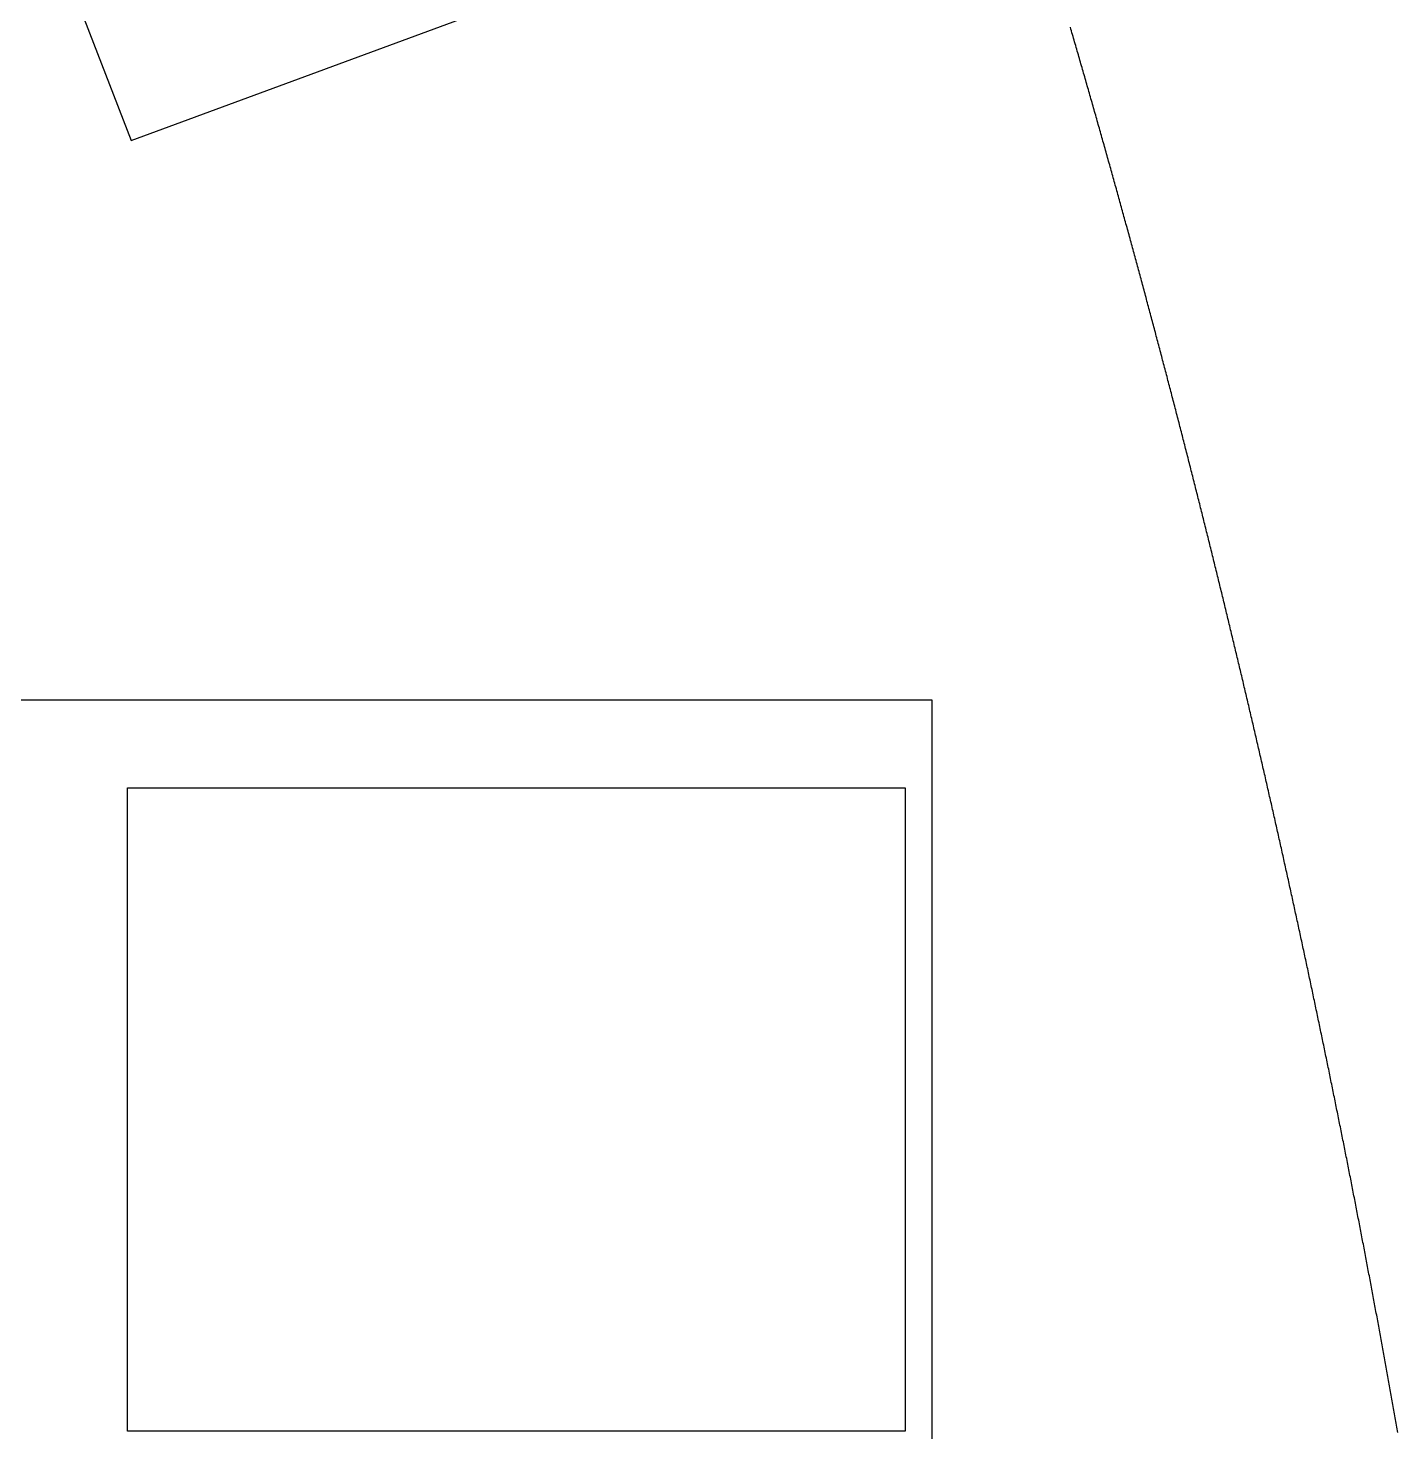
# Model space of a CAD drawing. Extents: x 6805096 to 46905100, y -25788412 to -58651.
# Drawn here: x 43974167 to 46016953, y -9326970 to -7233375 of the extents above; entities that cross this region are included whole.
import ezdxf

# ---------------------------------------------------------------- set-up
doc = ezdxf.new("R2010")
doc.units = 0

msp = doc.modelspace()

# ---------------------------------------------------------------- linework, layer by layer
at = {"layer": 'Layer 1'}
for p, q in [((43174100, -4943020), (44128100, -7401170)), ((44128100, -7401170), (45510900, -6890350)), ((45529254.949513, -7234826.39054), (45528457.858535, -7232090.877288)), ((45530051.634519, -7237561.983253), (45529254.949513, -7234826.39054)), ((45530847.913557, -7240297.655383), (45530051.634519, -7237561.983253)), ((45531643.78663, -7243033.406886), (45530847.913557, -7240297.655383)), ((45532439.253743, -7245769.237718), (45531643.78663, -7243033.406886)), ((45533234.314899, -7248505.147835), (45532439.253743, -7245769.237718)), ((45534028.970102, -7251241.137193), (45533234.314899, -7248505.147835)), ((45534823.219356, -7253977.205749), (45534028.970102, -7251241.137193)), ((45535617.062666, -7256713.353457), (45534823.219356, -7253977.205749)), ((45536410.500034, -7259449.580275), (45535617.062666, -7256713.353457)), ((45537203.531466, -7262185.886158), (45536410.500034, -7259449.580275)), ((45537996.156964, -7264922.271062), (45537203.531466, -7262185.886158)), ((45538788.376534, -7267658.734944), (45537996.156964, -7264922.271062)), ((45539580.190178, -7270395.277758), (45538788.376534, -7267658.734944)), ((45540371.597901, -7273131.899462), (45539580.190178, -7270395.277758)), ((45541162.599706, -7275868.600011), (45540371.597901, -7273131.899462)), ((45541953.195598, -7278605.379361), (45541162.599706, -7275868.600011)), ((45542743.385581, -7281342.237469), (45541953.195598, -7278605.379361)), ((45543533.169658, -7284079.17429), (45542743.385581, -7281342.237469)), ((45544322.547834, -7286816.189781), (45543533.169658, -7284079.17429)), ((45545111.520111, -7289553.283896), (45544322.547834, -7286816.189781)), ((45545900.086495, -7292290.456593), (45545111.520111, -7289553.283896)), ((45546688.24699, -7295027.707828), (45545900.086495, -7292290.456593)), ((45547476.001598, -7297765.037556), (45546688.24699, -7295027.707828)), ((45548263.350324, -7300502.445733), (45547476.001598, -7297765.037556)), ((45549050.293173, -7303239.932316), (45548263.350324, -7300502.445733)), ((45549836.830147, -7305977.49726), (45549050.293173, -7303239.932316)), ((45550622.961251, -7308715.140522), (45549836.830147, -7305977.49726)), ((45551408.686489, -7311452.862057), (45550622.961251, -7308715.140522)), ((45552194.005865, -7314190.661822), (45551408.686489, -7311452.862057)), ((45552978.919382, -7316928.539772), (45552194.005865, -7314190.661822)), ((45553763.427045, -7319666.495864), (45552978.919382, -7316928.539772)), ((45554547.528857, -7322404.530054), (45553763.427045, -7319666.495864)), ((45555331.224823, -7325142.642297), (45554547.528857, -7322404.530054)), ((45556114.514946, -7327880.832549), (45555331.224823, -7325142.642297)), ((45556897.39923, -7330619.100768), (45556114.514946, -7327880.832549)), ((45557679.87768, -7333357.446907), (45556897.39923, -7330619.100768)), ((45558461.950299, -7336095.870925), (45557679.87768, -7333357.446907)), ((45559243.617091, -7338834.372776), (45558461.950299, -7336095.870925)), ((45560024.87806, -7341572.952417), (45559243.617091, -7338834.372776)), ((45560805.733209, -7344311.609804), (45560024.87806, -7341572.952417)), ((45561586.182544, -7347050.344892), (45560805.733209, -7344311.609804)), ((45562366.226068, -7349789.157639), (45561586.182544, -7347050.344892)), ((45563145.863784, -7352528.047999), (45562366.226068, -7349789.157639)), ((45563925.095697, -7355267.015928), (45563145.863784, -7352528.047999)), ((45564703.921811, -7358006.061384), (45563925.095697, -7355267.015928)), ((45565482.342129, -7360745.184321), (45564703.921811, -7358006.061384)), ((45566260.356656, -7363484.384697), (45565482.342129, -7360745.184321)), ((45567037.965395, -7366223.662466), (45566260.356656, -7363484.384697)), ((45567815.16835, -7368963.017585), (45567037.965395, -7366223.662466)), ((45568591.965526, -7371702.45001), (45567815.16835, -7368963.017585)), ((45569368.356926, -7374441.959696), (45568591.965526, -7371702.45001)), ((45570144.342554, -7377181.546601), (45569368.356926, -7374441.959696)), ((45570919.922414, -7379921.21068), (45570144.342554, -7377181.546601)), ((45571695.09651, -7382660.951888), (45570919.922414, -7379921.21068)), ((45572469.864846, -7385400.770183), (45571695.09651, -7382660.951888)), ((45573244.227426, -7388140.66552), (45572469.864846, -7385400.770183)), ((45574018.184254, -7390880.637854), (45573244.227426, -7388140.66552)), ((45574791.735333, -7393620.687143), (45574018.184254, -7390880.637854)), ((45575564.880669, -7396360.813342), (45574791.735333, -7393620.687143)), ((45576337.620263, -7399101.016407), (45575564.880669, -7396360.813342)), ((45577109.954122, -7401841.296294), (45576337.620263, -7399101.016407)), ((45577881.882247, -7404581.652959), (45577109.954122, -7401841.296294)), ((45578653.404645, -7407322.086358), (45577881.882247, -7404581.652959)), ((45579424.521317, -7410062.596447), (45578653.404645, -7407322.086358)), ((45580195.232269, -7412803.183183), (45579424.521317, -7410062.596447)), ((45580965.537504, -7415543.846521), (45580195.232269, -7412803.183183)), ((45581735.437026, -7418284.586417), (45580965.537504, -7415543.846521)), ((45582504.930839, -7421025.402827), (45581735.437026, -7418284.586417)), ((45583274.018947, -7423766.295707), (45582504.930839, -7421025.402827)), ((45584042.701354, -7426507.265014), (45583274.018947, -7423766.295707)), ((45584810.978064, -7429248.310703), (45584042.701354, -7426507.265014)), ((45585578.84908, -7431989.43273), (45584810.978064, -7429248.310703)), ((45586346.314407, -7434730.631051), (45585578.84908, -7431989.43273)), ((45587113.374049, -7437471.905623), (45586346.314407, -7434730.631051)), ((45587880.02801, -7440213.256402), (45587113.374049, -7437471.905623)), ((45588646.276293, -7442954.683342), (45587880.02801, -7440213.256402)), ((45589412.118902, -7445696.186401), (45588646.276293, -7442954.683342)), ((45590177.555842, -7448437.765534), (45589412.118902, -7445696.186401)), ((45590942.587116, -7451179.420698), (45590177.555842, -7448437.765534)), ((45591707.212729, -7453921.151849), (45590942.587116, -7451179.420698)), ((45592471.432683, -7456662.958941), (45591707.212729, -7453921.151849)), ((45593235.246984, -7459404.841932), (45592471.432683, -7456662.958941)), ((45593998.655635, -7462146.800778), (45593235.246984, -7459404.841932)), ((45594761.65864, -7464888.835434), (45593998.655635, -7462146.800778)), ((45595524.256002, -7467630.945857), (45594761.65864, -7464888.835434)), ((45596286.447726, -7470373.132002), (45595524.256002, -7467630.945857)), ((45597048.233817, -7473115.393826), (45596286.447726, -7470373.132002)), ((45597809.614276, -7475857.731284), (45597048.233817, -7473115.393826)), ((45598570.58911, -7478600.144333), (45597809.614276, -7475857.731284)), ((45599331.158321, -7481342.632929), (45598570.58911, -7478600.144333)), ((45600091.321914, -7484085.197027), (45599331.158321, -7481342.632929)), ((45600851.079891, -7486827.836584), (45600091.321914, -7484085.197027)), ((45601610.432259, -7489570.551556), (45600851.079891, -7486827.836584)), ((45602369.379019, -7492313.341898), (45601610.432259, -7489570.551556)), ((45603127.920177, -7495056.207567), (45602369.379019, -7492313.341898)), ((45603886.055736, -7497799.148519), (45603127.920177, -7495056.207567)), ((45604643.7857, -7500542.164709), (45603886.055736, -7497799.148519)), ((45605401.110073, -7503285.256094), (45604643.7857, -7500542.164709)), ((45606158.028859, -7506028.42263), (45605401.110073, -7503285.256094)), ((45606914.542062, -7508771.664273), (45606158.028859, -7506028.42263)), ((45607670.649686, -7511514.980979), (45606914.542062, -7508771.664273)), ((45608426.351734, -7514258.372703), (45607670.649686, -7511514.980979)), ((45609181.648211, -7517001.839402), (45608426.351734, -7514258.372703)), ((45609936.539121, -7519745.381032), (45609181.648211, -7517001.839402)), ((45610691.024467, -7522488.997549), (45609936.539121, -7519745.381032)), ((45611445.104254, -7525232.688909), (45610691.024467, -7522488.997549)), ((45612198.778485, -7527976.455068), (45611445.104254, -7525232.688909)), ((45612952.047164, -7530720.295982), (45612198.778485, -7527976.455068)), ((45613704.910296, -7533464.211607), (45612952.047164, -7530720.295982)), ((45614457.367884, -7536208.201899), (45613704.910296, -7533464.211607)), ((45615209.419932, -7538952.266813), (45614457.367884, -7536208.201899)), ((45615961.066444, -7541696.406307), (45615209.419932, -7538952.266813)), ((45616712.307424, -7544440.620336), (45615961.066444, -7541696.406307)), ((45617463.142876, -7547184.908856), (45616712.307424, -7544440.620336)), ((45618213.572804, -7549929.271823), (45617463.142876, -7547184.908856)), ((45618963.597211, -7552673.709193), (45618213.572804, -7549929.271823)), ((45619713.216103, -7555418.220922), (45618963.597211, -7552673.709193)), ((45620462.429482, -7558162.806966), (45619713.216103, -7555418.220922)), ((45621211.237352, -7560907.467281), (45620462.429482, -7558162.806966)), ((45621959.639718, -7563652.201824), (45621211.237352, -7560907.467281)), ((45622707.636584, -7566397.01055), (45621959.639718, -7563652.201824)), ((45623455.227953, -7569141.893415), (45622707.636584, -7566397.01055)), ((45624202.413829, -7571886.850375), (45623455.227953, -7569141.893415)), ((45624949.194217, -7574631.881386), (45624202.413829, -7571886.850375)), ((45625695.569119, -7577376.986405), (45624949.194217, -7574631.881386)), ((45626441.538541, -7580122.165386), (45625695.569119, -7577376.986405)), ((45627187.102486, -7582867.418288), (45626441.538541, -7580122.165386)), ((45627932.260958, -7585612.745064), (45627187.102486, -7582867.418288)), ((45628677.01396, -7588358.145672), (45627932.260958, -7585612.745064)), ((45629421.361498, -7591103.620067), (45628677.01396, -7588358.145672)), ((45630165.303574, -7593849.168205), (45629421.361498, -7591103.620067)), ((45630908.840193, -7596594.790043), (45630165.303574, -7593849.168205)), ((45631651.971359, -7599340.485536), (45630908.840193, -7596594.790043)), ((45632394.697075, -7602086.254641), (45631651.971359, -7599340.485536)), ((45633137.017346, -7604832.097313), (45632394.697075, -7602086.254641)), ((45633878.932175, -7607578.013509), (45633137.017346, -7604832.097313)), ((45634620.441566, -7610324.003183), (45633878.932175, -7607578.013509)), ((45635361.545524, -7613070.066294), (45634620.441566, -7610324.003183)), ((45636102.244052, -7615816.202796), (45635361.545524, -7613070.066294)), ((45636842.537154, -7618562.412645), (45636102.244052, -7615816.202796)), ((45637582.424834, -7621308.695798), (45636842.537154, -7618562.412645)), ((45638321.907096, -7624055.052211), (45637582.424834, -7621308.695798)), ((45639060.983945, -7626801.481839), (45638321.907096, -7624055.052211)), ((45639799.655383, -7629547.984639), (45639060.983945, -7626801.481839)), ((45640537.921415, -7632294.560566), (45639799.655383, -7629547.984639)), ((45641275.782044, -7635041.209577), (45640537.921415, -7632294.560566)), ((45642013.237276, -7637787.931628), (45641275.782044, -7635041.209577)), ((45642750.287113, -7640534.726674), (45642013.237276, -7637787.931628)), ((45643486.931559, -7643281.594672), (45642750.287113, -7640534.726674)), ((45644223.170619, -7646028.535577), (45643486.931559, -7643281.594672)), ((45644959.004296, -7648775.549347), (45644223.170619, -7646028.535577)), ((45645694.432595, -7651522.635936), (45644959.004296, -7648775.549347)), ((45646429.455519, -7654269.795301), (45645694.432595, -7651522.635936)), ((45647164.073072, -7657017.027397), (45646429.455519, -7654269.795301)), ((45647898.285259, -7659764.332182), (45647164.073072, -7657017.027397)), ((45648632.092082, -7662511.70961), (45647898.285259, -7659764.332182)), ((45649365.493546, -7665259.159638), (45648632.092082, -7662511.70961)), ((45650098.489656, -7668006.682222), (45649365.493546, -7665259.159638)), ((45650831.080414, -7670754.277317), (45650098.489656, -7668006.682222)), ((45651563.265825, -7673501.944881), (45650831.080414, -7670754.277317)), ((45652295.045892, -7676249.684868), (45651563.265825, -7673501.944881)), ((45653026.420621, -7678997.497236), (45652295.045892, -7676249.684868)), ((45653757.390014, -7681745.381939), (45653026.420621, -7678997.497236)), ((45654487.954075, -7684493.338934), (45653757.390014, -7681745.381939)), ((45655218.112809, -7687241.368178), (45654487.954075, -7684493.338934)), ((45655947.86622, -7689989.469625), (45655218.112809, -7687241.368178)), ((45656677.21431, -7692737.643232), (45655947.86622, -7689989.469625)), ((45657406.157085, -7695485.888955), (45656677.21431, -7692737.643232)), ((45658134.694548, -7698234.206751), (45657406.157085, -7695485.888955)), ((45658862.826703, -7700982.596574), (45658134.694548, -7698234.206751)), ((45659590.553555, -7703731.058382), (45658862.826703, -7700982.596574)), ((45660317.875106, -7706479.592129), (45659590.553555, -7703731.058382)), ((45661044.791361, -7709228.197773), (45660317.875106, -7706479.592129)), ((45661771.302324, -7711976.875268), (45661044.791361, -7709228.197773)), ((45662497.407999, -7714725.624572), (45661771.302324, -7711976.875268)), ((45663223.108389, -7717474.44564), (45662497.407999, -7714725.624572)), ((45663948.403499, -7720223.338429), (45663223.108389, -7717474.44564)), ((45664673.293333, -7722972.302893), (45663948.403499, -7720223.338429)), ((45665397.777894, -7725721.33899), (45664673.293333, -7722972.302893)), ((45666121.857187, -7728470.446675), (45665397.777894, -7725721.33899)), ((45666845.531215, -7731219.625904), (45666121.857187, -7728470.446675)), ((45667568.799982, -7733968.876633), (45666845.531215, -7731219.625904)), ((45668291.663492, -7736718.198819), (45667568.799982, -7733968.876633)), ((45669014.12175, -7739467.592417), (45668291.663492, -7736718.198819)), ((45669736.174759, -7742217.057383), (45669014.12175, -7739467.592417)), ((45670457.822522, -7744966.593674), (45669736.174759, -7742217.057383)), ((45671179.065045, -7747716.201245), (45670457.822522, -7744966.593674)), ((45671899.902331, -7750465.880053), (45671179.065045, -7747716.201245)), ((45672620.334383, -7753215.630053), (45671899.902331, -7750465.880053)), ((45673340.361207, -7755965.451201), (45672620.334383, -7753215.630053)), ((45674059.982804, -7758715.343453), (45673340.361207, -7755965.451201)), ((45674779.199181, -7761465.306767), (45674059.982804, -7758715.343453)), ((45675498.01034, -7764215.341096), (45674779.199181, -7761465.306767)), ((45676216.416286, -7766965.446398), (45675498.01034, -7764215.341096)), ((45676934.417021, -7769715.622629), (45676216.416286, -7766965.446398)), ((45677652.012552, -7772465.869744), (45676934.417021, -7769715.622629)), ((45678369.20288, -7775216.1877), (45677652.012552, -7772465.869744)), ((45679085.988011, -7777966.576452), (45678369.20288, -7775216.1877)), ((45679802.367948, -7780717.035957), (45679085.988011, -7777966.576452)), ((45680518.342695, -7783467.56617), (45679802.367948, -7780717.035957)), ((45681233.912256, -7786218.167048), (45680518.342695, -7783467.56617)), ((45681949.076635, -7788968.838547), (45681233.912256, -7786218.167048)), ((45682663.835836, -7791719.580622), (45681949.076635, -7788968.838547)), ((45683378.189863, -7794470.39323), (45682663.835836, -7791719.580622)), ((45684092.138719, -7797221.276327), (45683378.189863, -7794470.39323)), ((45684805.682409, -7799972.229868), (45684092.138719, -7797221.276327)), ((45685518.820937, -7802723.25381), (45684805.682409, -7799972.229868)), ((45686231.554306, -7805474.348109), (45685518.820937, -7802723.25381)), ((45686943.88252, -7808225.512721), (45686231.554306, -7805474.348109)), ((45687655.805585, -7810976.747601), (45686943.88252, -7808225.512721)), ((45688367.323502, -7813728.052706), (45687655.805585, -7810976.747601)), ((45689078.436276, -7816479.427992), (45688367.323502, -7813728.052706)), ((45689789.143912, -7819230.873415), (45689078.436276, -7816479.427992)), ((45690499.446413, -7821982.388931), (45689789.143912, -7819230.873415)), ((45691209.343783, -7824733.974495), (45690499.446413, -7821982.388931)), ((45691918.836026, -7827485.630065), (45691209.343783, -7824733.974495)), ((45692627.923146, -7830237.355595), (45691918.836026, -7827485.630065)), ((45693336.605147, -7832989.151042), (45692627.923146, -7830237.355595)), ((45694044.882032, -7835741.016363), (45693336.605147, -7832989.151042)), ((45694752.753807, -7838492.951512), (45694044.882032, -7835741.016363)), ((45695460.220473, -7841244.956446), (45694752.753807, -7838492.951512)), ((45696167.282037, -7843997.031121), (45695460.220473, -7841244.956446)), ((45696873.938501, -7846749.175493), (45696167.282037, -7843997.031121)), ((45697580.189869, -7849501.389518), (45696873.938501, -7846749.175493)), ((45698286.036146, -7852253.673152), (45697580.189869, -7849501.389518)), ((45698991.477335, -7855006.026352), (45698286.036146, -7852253.673152)), ((45699696.51344, -7857758.449072), (45698991.477335, -7855006.026352)), ((45700401.144466, -7860510.941269), (45699696.51344, -7857758.449072)), ((45701105.370416, -7863263.5029), (45700401.144466, -7860510.941269)), ((45701809.191293, -7866016.13392), (45701105.370416, -7863263.5029)), ((45702512.607103, -7868768.834284), (45701809.191293, -7866016.13392)), ((45703215.617848, -7871521.60395), (45702512.607103, -7868768.834284)), ((45703918.223534, -7874274.442874), (45703215.617848, -7871521.60395)), ((45704620.424163, -7877027.35101), (45703918.223534, -7874274.442874)), ((45705322.21974, -7879780.328316), (45704620.424163, -7877027.35101)), ((45706023.610268, -7882533.374746), (45705322.21974, -7879780.328316)), ((45706724.595752, -7885286.490259), (45706023.610268, -7882533.374746)), ((45707425.176195, -7888039.674808), (45706724.595752, -7885286.490259)), ((45708125.351602, -7890792.928351), (45707425.176195, -7888039.674808)), ((45708825.121977, -7893546.250843), (45708125.351602, -7890792.928351)), ((45709524.487322, -7896299.64224), (45708825.121977, -7893546.250843)), ((45710223.447643, -7899053.102499), (45709524.487322, -7896299.64224)), ((45710922.002943, -7901806.631575), (45710223.447643, -7899053.102499)), ((45711620.153226, -7904560.229424), (45710922.002943, -7901806.631575)), ((45712317.898496, -7907313.896003), (45711620.153226, -7904560.229424)), ((45713015.238757, -7910067.631267), (45712317.898496, -7907313.896003)), ((45713712.174012, -7912821.435173), (45713015.238757, -7910067.631267)), ((45714408.704267, -7915575.307676), (45713712.174012, -7912821.435173)), ((45715104.829524, -7918329.248733), (45714408.704267, -7915575.307676)), ((45715800.549788, -7921083.258299), (45715104.829524, -7918329.248733)), ((45716495.865063, -7923837.336331), (45715800.549788, -7921083.258299)), ((45717190.775352, -7926591.482784), (45716495.865063, -7923837.336331)), ((45717885.28066, -7929345.697615), (45717190.775352, -7926591.482784)), ((45718579.38099, -7932099.980779), (45717885.28066, -7929345.697615)), ((45719273.076346, -7934854.332233), (45718579.38099, -7932099.980779)), ((45719966.366733, -7937608.751933), (45719273.076346, -7934854.332233)), ((45720659.252154, -7940363.239834), (45719966.366733, -7937608.751933)), ((45721351.732613, -7943117.795893), (45720659.252154, -7940363.239834)), ((45722043.808114, -7945872.420065), (45721351.732613, -7943117.795893)), ((45722735.478661, -7948627.112307), (45722043.808114, -7945872.420065)), ((45723426.744258, -7951381.872575), (45722735.478661, -7948627.112307)), ((45724117.604909, -7954136.700824), (45723426.744258, -7951381.872575)), ((45724808.060617, -7956891.597012), (45724117.604909, -7954136.700824)), ((45725498.111388, -7959646.561093), (45724808.060617, -7956891.597012)), ((45726187.757224, -7962401.593023), (45725498.111388, -7959646.561093)), ((45726876.998129, -7965156.69276), (45726187.757224, -7962401.593023)), ((45727565.834108, -7967911.860258), (45726876.998129, -7965156.69276)), ((45728254.265165, -7970667.095474), (45727565.834108, -7967911.860258)), ((45728942.291303, -7973422.398364), (45728254.265165, -7970667.095474)), ((45729629.912526, -7976177.768884), (45728942.291303, -7973422.398364)), ((45730317.128839, -7978933.20699), (45729629.912526, -7976177.768884)), ((45731003.940244, -7981688.712638), (45730317.128839, -7978933.20699)), ((45731690.346747, -7984444.285783), (45731003.940244, -7981688.712638)), ((45732376.348351, -7987199.926383), (45731690.346747, -7984444.285783)), ((45733061.94506, -7989955.634392), (45732376.348351, -7987199.926383)), ((45733747.136877, -7992711.409767), (45733061.94506, -7989955.634392)), ((45734431.923808, -7995467.252465), (45733747.136877, -7992711.409767)), ((45735116.305855, -7998223.16244), (45734431.923808, -7995467.252465)), ((45735800.283023, -8000979.139649), (45735116.305855, -7998223.16244)), ((45736483.855316, -8003735.184049), (45735800.283023, -8000979.139649)), ((45737167.022737, -8006491.295594), (45736483.855316, -8003735.184049)), ((45737849.785291, -8009247.474242), (45737167.022737, -8006491.295594)), ((45738532.142981, -8012003.719947), (45737849.785291, -8009247.474242)), ((45739214.095811, -8014760.032667), (45738532.142981, -8012003.719947)), ((45739895.643786, -8017516.412357), (45739214.095811, -8014760.032667)), ((45740576.786909, -8020272.858973), (45739895.643786, -8017516.412357)), ((45741257.525184, -8023029.372471), (45740576.786909, -8020272.858973)), ((45741937.858616, -8025785.952807), (45741257.525184, -8023029.372471)), ((45742617.787207, -8028542.599938), (45741937.858616, -8025785.952807)), ((45743297.310962, -8031299.313819), (45742617.787207, -8028542.599938)), ((45743976.429885, -8034056.094406), (45743297.310962, -8031299.313819)), ((45744655.14398, -8036812.941655), (45743976.429885, -8034056.094406)), ((45745333.453251, -8039569.855522), (45744655.14398, -8036812.941655)), ((45746011.357701, -8042326.835964), (45745333.453251, -8039569.855522)), ((45746688.857335, -8045083.882936), (45746011.357701, -8042326.835964)), ((45747365.952157, -8047840.996394), (45746688.857335, -8045083.882936)), ((45748042.64217, -8050598.176295), (45747365.952157, -8047840.996394)), ((45748718.927378, -8053355.422594), (45748042.64217, -8050598.176295)), ((45749394.807786, -8056112.735248), (45748718.927378, -8053355.422594)), ((45750070.283397, -8058870.114212), (45749394.807786, -8056112.735248)), ((45750745.354215, -8061627.559442), (45750070.283397, -8058870.114212)), ((45751420.020244, -8064385.070895), (45750745.354215, -8061627.559442)), ((45752094.281489, -8067142.648526), (45751420.020244, -8064385.070895)), ((45752768.137952, -8069900.292291), (45752094.281489, -8067142.648526)), ((45753441.589639, -8072658.002147), (45752768.137952, -8069900.292291)), ((45754114.636552, -8075415.77805), (45753441.589639, -8072658.002147)), ((45754787.278696, -8078173.619955), (45754114.636552, -8075415.77805)), ((45755459.516075, -8080931.527819), (45754787.278696, -8078173.619955)), ((45756131.348692, -8083689.501597), (45755459.516075, -8080931.527819)), ((45756802.776552, -8086447.541246), (45756131.348692, -8083689.501597)), ((45757473.799659, -8089205.646721), (45756802.776552, -8086447.541246)), ((45758144.418016, -8091963.817979), (45757473.799659, -8089205.646721)), ((45758814.631627, -8094722.054976), (45758144.418016, -8091963.817979)), ((45759484.440497, -8097480.357667), (45758814.631627, -8094722.054976)), ((45760153.844629, -8100238.726009), (45759484.440497, -8097480.357667)), ((45760822.844027, -8102997.159958), (45760153.844629, -8100238.726009)), ((45761491.438695, -8105755.659469), (45760822.844027, -8102997.159958)), ((45762159.628637, -8108514.224499), (45761491.438695, -8105755.659469)), ((45762827.413858, -8111272.855004), (45762159.628637, -8108514.224499)), ((45763494.79436, -8114031.550939), (45762827.413858, -8111272.855004)), ((45764161.770148, -8116790.312262), (45763494.79436, -8114031.550939)), ((45764828.341226, -8119549.138927), (45764161.770148, -8116790.312262)), ((45765494.507597, -8122308.030891), (45764828.341226, -8119549.138927)), ((45766160.269267, -8125066.988109), (45765494.507597, -8122308.030891)), ((45766825.626237, -8127826.010539), (45766160.269267, -8125066.988109)), ((45767490.578514, -8130585.098135), (45766825.626237, -8127826.010539)), ((45768155.126099, -8133344.250855), (45767490.578514, -8130585.098135)), ((45768819.268998, -8136103.468653), (45768155.126099, -8133344.250855)), ((45769483.007215, -8138862.751486), (45768819.268998, -8136103.468653)), ((45770146.340752, -8141622.09931), (45769483.007215, -8138862.751486)), ((45770809.269615, -8144381.512081), (45770146.340752, -8141622.09931)), ((45771471.793807, -8147140.989755), (45770809.269615, -8144381.512081)), ((45772133.913332, -8149900.532288), (45771471.793807, -8147140.989755)), ((45772795.628194, -8152660.139636), (45772133.913332, -8149900.532288)), ((45773456.938396, -8155419.811755), (45772795.628194, -8152660.139636)), ((45774117.843944, -8158179.548601), (45773456.938396, -8155419.811755)), ((45774778.34484, -8160939.35013), (45774117.843944, -8158179.548601)), ((45775438.441089, -8163699.216298), (45774778.34484, -8160939.35013)), ((45776098.132695, -8166459.147061), (45775438.441089, -8163699.216298)), ((45776757.419661, -8169219.142376), (45776098.132695, -8166459.147061)), ((45777416.301992, -8171979.202197), (45776757.419661, -8169219.142376)), ((45778074.779691, -8174739.326482), (45777416.301992, -8171979.202197)), ((45778732.852762, -8177499.515186), (45778074.779691, -8174739.326482)), ((45779390.52121, -8180259.768265), (45778732.852762, -8177499.515186)), ((45780047.785038, -8183020.085675), (45779390.52121, -8180259.768265)), ((45780704.64425, -8185780.467372), (45780047.785038, -8183020.085675)), ((45781361.09885, -8188540.913313), (45780704.64425, -8185780.467372)), ((45782017.148842, -8191301.423453), (45781361.09885, -8188540.913313)), ((45782672.79423, -8194061.997748), (45782017.148842, -8191301.423453)), ((45783328.035018, -8196822.636155), (45782672.79423, -8194061.997748)), ((45783982.87121, -8199583.338629), (45783328.035018, -8196822.636155)), ((45784637.30281, -8202344.105126), (45783982.87121, -8199583.338629)), ((45785291.329821, -8205104.935602), (45784637.30281, -8202344.105126)), ((45785944.952247, -8207865.830014), (45785291.329821, -8205104.935602)), ((45786598.170094, -8210626.788317), (45785944.952247, -8207865.830014)), ((45787250.983364, -8213387.810468), (45786598.170094, -8210626.788317)), ((45787903.392061, -8216148.896422), (45787250.983364, -8213387.810468)), ((45788555.396189, -8218910.046136), (45787903.392061, -8216148.896422)), ((45789206.995753, -8221671.259565), (45788555.396189, -8218910.046136)), ((45789858.190756, -8224432.536665), (45789206.995753, -8221671.259565)), ((45790508.981202, -8227193.877393), (45789858.190756, -8224432.536665)), ((45791159.367095, -8229955.281704), (45790508.981202, -8227193.877393)), ((40213600, -8235140), (45321800, -8235140)), ((40213600, -8235140), (45321800, -8235140)), ((45321800, -8235140), (45321800, -15296300)), ((45791809.348439, -8232716.749555), (45791159.367095, -8229955.281704)), ((45792458.925238, -8235478.280902), (45791809.348439, -8232716.749555)), ((45793108.097496, -8238239.8757), (45792458.925238, -8235478.280902)), ((45793756.865217, -8241001.533905), (45793108.097496, -8238239.8757)), ((45794405.228404, -8243763.255475), (45793756.865217, -8241001.533905)), ((45795053.187062, -8246525.040364), (45794405.228404, -8243763.255475)), ((45795700.741195, -8249286.888528), (45795053.187062, -8246525.040364)), ((45796347.890806, -8252048.799924), (45795700.741195, -8249286.888528)), ((45796994.6359, -8254810.774508), (45796347.890806, -8252048.799924)), ((45797640.97648, -8257572.812236), (45796994.6359, -8254810.774508)), ((45798286.91255, -8260334.913063), (45797640.97648, -8257572.812236)), ((45798932.444114, -8263097.076946), (45798286.91255, -8260334.913063)), ((45799577.571177, -8265859.30384), (45798932.444114, -8263097.076946)), ((45800222.293742, -8268621.593703), (45799577.571177, -8265859.30384)), ((45800866.611813, -8271383.946489), (45800222.293742, -8268621.593703)), ((45801510.525393, -8274146.362155), (45800866.611813, -8271383.946489)), ((45802154.034488, -8276908.840657), (45801510.525393, -8274146.362155)), ((45802797.139101, -8279671.381951), (45802154.034488, -8276908.840657)), ((45803439.839235, -8282433.985992), (45802797.139101, -8279671.381951)), ((45804082.134895, -8285196.652737), (45803439.839235, -8282433.985992)), ((45804724.026084, -8287959.382143), (45804082.134895, -8285196.652737)), ((45805365.512808, -8290722.174164), (45804724.026084, -8287959.382143)), ((45806006.595068, -8293485.028757), (45805365.512808, -8290722.174164)), ((45806647.27287, -8296247.945878), (45806006.595068, -8293485.028757)), ((45807287.546218, -8299010.925483), (45806647.27287, -8296247.945878)), ((45807927.415114, -8301773.967528), (45807287.546218, -8299010.925483)), ((45808566.879564, -8304537.071969), (45807927.415114, -8301773.967528)), ((45809205.939571, -8307300.238762), (45808566.879564, -8304537.071969)), ((45809844.59514, -8310063.467863), (45809205.939571, -8307300.238762)), ((45810482.846273, -8312826.759228), (45809844.59514, -8310063.467863)), ((45811120.692975, -8315590.112813), (45810482.846273, -8312826.759228)), ((45811758.13525, -8318353.528574), (45811120.692975, -8315590.112813)), ((45812395.173102, -8321117.006468), (45811758.13525, -8318353.528574)), ((45813031.806534, -8323880.546449), (45812395.173102, -8321117.006468)), ((45813668.035552, -8326644.148475), (45813031.806534, -8323880.546449)), ((45814303.860158, -8329407.8125), (45813668.035552, -8326644.148475)), ((45814939.280356, -8332171.538482), (45814303.860158, -8329407.8125)), ((45815574.296151, -8334935.326376), (45814939.280356, -8332171.538482)), ((45816208.907546, -8337699.176139), (45815574.296151, -8334935.326376)), ((45816843.114546, -8340463.087725), (45816208.907546, -8337699.176139)), ((45817476.917154, -8343227.061092), (45816843.114546, -8340463.087725)), ((45818110.315374, -8345991.096195), (45817476.917154, -8343227.061092)), ((45818743.30921, -8348755.19299), (45818110.315374, -8345991.096195)), ((45819375.898666, -8351519.351434), (45818743.30921, -8348755.19299)), ((45820008.083746, -8354283.571482), (45819375.898666, -8351519.351434)), ((44122400, -9325930), (44122400, -8366370)), ((44122400, -8366370), (45282300, -8366370)), ((44122400, -9325930), (44122400, -8366370)), ((44122400, -8366370), (45282300, -8366370)), ((45282300, -8366370), (45282300, -9325930)), ((45820639.864455, -8357047.85309), (45820008.083746, -8354283.571482)), ((45821271.240795, -8359812.196215), (45820639.864455, -8357047.85309)), ((45821902.21277, -8362576.600812), (45821271.240795, -8359812.196215)), ((45822532.780386, -8365341.066837), (45821902.21277, -8362576.600812)), ((45823162.943645, -8368105.594247), (45822532.780386, -8365341.066837)), ((45823792.702552, -8370870.182997), (45823162.943645, -8368105.594247)), ((45824422.05711, -8373634.833044), (45823792.702552, -8370870.182997)), ((45825051.007324, -8376399.544343), (45824422.05711, -8373634.833044)), ((45825679.553197, -8379164.316851), (45825051.007324, -8376399.544343)), ((45826307.694734, -8381929.150523), (45825679.553197, -8379164.316851)), ((45826935.431938, -8384694.045316), (45826307.694734, -8381929.150523)), ((45827562.764812, -8387459.001185), (45826935.431938, -8384694.045316)), ((45828189.693362, -8390224.018086), (45827562.764812, -8387459.001185)), ((45828816.217591, -8392989.095977), (45828189.693362, -8390224.018086)), ((45829442.337504, -8395754.234812), (45828816.217591, -8392989.095977)), ((45830068.053102, -8398519.434547), (45829442.337504, -8395754.234812)), ((45830693.364392, -8401284.695139), (45830068.053102, -8398519.434547)), ((45831318.271377, -8404050.016544), (45830693.364392, -8401284.695139)), ((45831942.77406, -8406815.398717), (45831318.271377, -8404050.016544)), ((45832566.872446, -8409580.841615), (45831942.77406, -8406815.398717)), ((45833190.566538, -8412346.345194), (45832566.872446, -8409580.841615)), ((45833813.856341, -8415111.90941), (45833190.566538, -8412346.345194)), ((45834436.741859, -8417877.534218), (45833813.856341, -8415111.90941)), ((45835059.223095, -8420643.219575), (45834436.741859, -8417877.534218)), ((45835681.300053, -8423408.965437), (45835059.223095, -8420643.219575)), ((45836302.972737, -8426174.771759), (45835681.300053, -8423408.965437)), ((45836924.241151, -8428940.638498), (45836302.972737, -8426174.771759)), ((45837545.1053, -8431706.565611), (45836924.241151, -8428940.638498)), ((45838165.565186, -8434472.553052), (45837545.1053, -8431706.565611)), ((45838785.620815, -8437238.600777), (45838165.565186, -8434472.553052)), ((45839405.272189, -8440004.708744), (45838785.620815, -8437238.600777)), ((45840024.519313, -8442770.876908), (45839405.272189, -8440004.708744)), ((45840643.362191, -8445537.105224), (45840024.519313, -8442770.876908)), ((45841261.800827, -8448303.39365), (45840643.362191, -8445537.105224)), ((45841879.835224, -8451069.74214), (45841261.800827, -8448303.39365)), ((45842497.465387, -8453836.150652), (45841879.835224, -8451069.74214)), ((45843114.691319, -8456602.61914), (45842497.465387, -8453836.150652)), ((45843731.513025, -8459369.147561), (45843114.691319, -8456602.61914)), ((45844347.930508, -8462135.735872), (45843731.513025, -8459369.147561)), ((45844963.943772, -8464902.384027), (45844347.930508, -8462135.735872)), ((45845579.552822, -8467669.091984), (45844963.943772, -8464902.384027)), ((45846194.757661, -8470435.859697), (45845579.552822, -8467669.091984)), ((45846809.558292, -8473202.687124), (45846194.757661, -8470435.859697)), ((45847423.954721, -8475969.57422), (45846809.558292, -8473202.687124)), ((45848037.946951, -8478736.52094), (45847423.954721, -8475969.57422)), ((45848651.534985, -8481503.527242), (45848037.946951, -8478736.52094)), ((45849264.718829, -8484270.593082), (45848651.534985, -8481503.527242)), ((45849877.498485, -8487037.718414), (45849264.718829, -8484270.593082)), ((45850489.873957, -8489804.903196), (45849877.498485, -8487037.718414)), ((45851101.845251, -8492572.147382), (45850489.873957, -8489804.903196)), ((45851713.412369, -8495339.45093), (45851101.845251, -8492572.147382)), ((45852324.575315, -8498106.813796), (45851713.412369, -8495339.45093)), ((45852935.334094, -8500874.235934), (45852324.575315, -8498106.813796)), ((45853545.688709, -8503641.717302), (45852935.334094, -8500874.235934)), ((45854155.639164, -8506409.257855), (45853545.688709, -8503641.717302)), ((45854765.185463, -8509176.85755), (45854155.639164, -8506409.257855)), ((45855374.327611, -8511944.516341), (45854765.185463, -8509176.85755)), ((45855983.065611, -8514712.234187), (45855374.327611, -8511944.516341)), ((45856591.399466, -8517480.011041), (45855983.065611, -8514712.234187)), ((45857199.329182, -8520247.846861), (45856591.399466, -8517480.011041)), ((45857806.854761, -8523015.741602), (45857199.329182, -8520247.846861)), ((45858413.976208, -8525783.695221), (45857806.854761, -8523015.741602)), ((45859020.693527, -8528551.707673), (45858413.976208, -8525783.695221)), ((45859627.006722, -8531319.778915), (45859020.693527, -8528551.707673)), ((45860232.915796, -8534087.908902), (45859627.006722, -8531319.778915)), ((45860838.420753, -8536856.097591), (45860232.915796, -8534087.908902)), ((45861443.521598, -8539624.344937), (45860838.420753, -8536856.097591)), ((45862048.218335, -8542392.650897), (45861443.521598, -8539624.344937)), ((45862652.510966, -8545161.015426), (45862048.218335, -8542392.650897)), ((45863256.399497, -8547929.438481), (45862652.510966, -8545161.015426)), ((45863859.883931, -8550697.920018), (45863256.399497, -8547929.438481)), ((45864462.964273, -8553466.459992), (45863859.883931, -8550697.920018)), ((45865065.640525, -8556235.05836), (45864462.964273, -8553466.459992)), ((45865667.912692, -8559003.715077), (45865065.640525, -8556235.05836)), ((45866269.780778, -8561772.4301), (45865667.912692, -8559003.715077)), ((45866871.244787, -8564541.203385), (45866269.780778, -8561772.4301)), ((45867472.304723, -8567310.034887), (45866871.244787, -8564541.203385)), ((45868072.960589, -8570078.924563), (45867472.304723, -8567310.034887)), ((45868673.21239, -8572847.872369), (45868072.960589, -8570078.924563)), ((45869273.06013, -8575616.878261), (45868673.21239, -8572847.872369)), ((45869872.503812, -8578385.942194), (45869273.06013, -8575616.878261)), ((45870471.54344, -8581155.064126), (45869872.503812, -8578385.942194)), ((45871070.179019, -8583924.244011), (45870471.54344, -8581155.064126)), ((45871668.410552, -8586693.481805), (45871070.179019, -8583924.244011)), ((45872266.238043, -8589462.777466), (45871668.410552, -8586693.481805)), ((45872863.661497, -8592232.130949), (45872266.238043, -8589462.777466)), ((45873460.680916, -8595001.542209), (45872863.661497, -8592232.130949)), ((45874057.296306, -8597771.011204), (45873460.680916, -8595001.542209)), ((45874653.507669, -8600540.537888), (45874057.296306, -8597771.011204)), ((45875249.31501, -8603310.122218), (45874653.507669, -8600540.537888)), ((45875844.718334, -8606079.76415), (45875249.31501, -8603310.122218)), ((45876439.717642, -8608849.46364), (45875844.718334, -8606079.76415)), ((45877034.312941, -8611619.220644), (45876439.717642, -8608849.46364)), ((45877628.504233, -8614389.035119), (45877034.312941, -8611619.220644)), ((45878222.291523, -8617158.907019), (45877628.504233, -8614389.035119)), ((45878815.674814, -8619928.836301), (45878222.291523, -8617158.907019)), ((45879408.654111, -8622698.822921), (45878815.674814, -8619928.836301)), ((45880001.229416, -8625468.866836), (45879408.654111, -8622698.822921)), ((45880593.400736, -8628238.968), (45880001.229416, -8625468.866836)), ((45881185.168072, -8631009.126371), (45880593.400736, -8628238.968)), ((45881776.531429, -8633779.341903), (45881185.168072, -8631009.126371)), ((45882367.490812, -8636549.614554), (45881776.531429, -8633779.341903)), ((45882958.046223, -8639319.944279), (45882367.490812, -8636549.614554)), ((45883548.197668, -8642090.331034), (45882958.046223, -8639319.944279)), ((45884137.945149, -8644860.774776), (45883548.197668, -8642090.331034)), ((45884727.288671, -8647631.275459), (45884137.945149, -8644860.774776)), ((45885316.228238, -8650401.833041), (45884727.288671, -8647631.275459)), ((45885904.763853, -8653172.447477), (45885316.228238, -8650401.833041)), ((45886492.895521, -8655943.118724), (45885904.763853, -8653172.447477)), ((45887080.623246, -8658713.846737), (45886492.895521, -8655943.118724)), ((45887667.947031, -8661484.631472), (45887080.623246, -8658713.846737)), ((45888254.86688, -8664255.472885), (45887667.947031, -8661484.631472)), ((45888841.382798, -8667026.370933), (45888254.86688, -8664255.472885)), ((45889427.494788, -8669797.325571), (45888841.382798, -8667026.370933)), ((45890013.202854, -8672568.336755), (45889427.494788, -8669797.325571)), ((45890598.507, -8675339.404442), (45890013.202854, -8672568.336755)), ((45891183.40723, -8678110.528587), (45890598.507, -8675339.404442)), ((45891767.903549, -8680881.709147), (45891183.40723, -8678110.528587)), ((45892351.995959, -8683652.946077), (45891767.903549, -8680881.709147)), ((45892935.684465, -8686424.239334), (45892351.995959, -8683652.946077)), ((45893518.96907, -8689195.588873), (45892935.684465, -8686424.239334)), ((45894101.84978, -8691966.994651), (45893518.96907, -8689195.588873)), ((45894684.326597, -8694738.456623), (45894101.84978, -8691966.994651)), ((45895266.399525, -8697509.974746), (45894684.326597, -8694738.456623)), ((45895848.068569, -8700281.548975), (45895266.399525, -8697509.974746)), ((45896429.333733, -8703053.179267), (45895848.068569, -8700281.548975)), ((45897010.19502, -8705824.865577), (45896429.333733, -8703053.179267)), ((45897590.652434, -8708596.607862), (45897010.19502, -8705824.865577)), ((45898170.705979, -8711368.406078), (45897590.652434, -8708596.607862)), ((45898750.35566, -8714140.260181), (45898170.705979, -8711368.406078)), ((45899329.601479, -8716912.170126), (45898750.35566, -8714140.260181)), ((45899908.443442, -8719684.13587), (45899329.601479, -8716912.170126)), ((45900486.881552, -8722456.157368), (45899908.443442, -8719684.13587)), ((45901064.915812, -8725228.234577), (45900486.881552, -8722456.157368)), ((45901642.546227, -8728000.367453), (45901064.915812, -8725228.234577)), ((45902219.772801, -8730772.555952), (45901642.546227, -8728000.367453)), ((45902796.595538, -8733544.800029), (45902219.772801, -8730772.555952)), ((45903373.014441, -8736317.099642), (45902796.595538, -8733544.800029)), ((45903949.029515, -8739089.454745), (45903373.014441, -8736317.099642)), ((45904524.640764, -8741861.865295), (45903949.029515, -8739089.454745)), ((45905099.84819, -8744634.331248), (45904524.640764, -8741861.865295)), ((45905674.651799, -8747406.852559), (45905099.84819, -8744634.331248)), ((45906249.051595, -8750179.429186), (45905674.651799, -8747406.852559)), ((45906823.04758, -8752952.061083), (45906249.051595, -8750179.429186)), ((45907396.63976, -8755724.748208), (45906823.04758, -8752952.061083)), ((45907969.828138, -8758497.490515), (45907396.63976, -8755724.748208)), ((45908542.612717, -8761270.287961), (45907969.828138, -8758497.490515)), ((45909114.993503, -8764043.140503), (45908542.612717, -8761270.287961)), ((45909686.970499, -8766816.048095), (45909114.993503, -8764043.140503)), ((45910258.543708, -8769589.010694), (45909686.970499, -8766816.048095)), ((45910829.713135, -8772362.028257), (45910258.543708, -8769589.010694)), ((45911400.478784, -8775135.100738), (45910829.713135, -8772362.028257)), ((45911970.840658, -8777908.228094), (45911400.478784, -8775135.100738)), ((45912540.798762, -8780681.410282), (45911970.840658, -8777908.228094)), ((45913110.353099, -8783454.647257), (45912540.798762, -8780681.410282)), ((45913679.503674, -8786227.938974), (45913110.353099, -8783454.647257)), ((45914248.25049, -8789001.285391), (45913679.503674, -8786227.938974)), ((45914816.593551, -8791774.686463), (45914248.25049, -8789001.285391)), ((45915384.532861, -8794548.142146), (45914816.593551, -8791774.686463)), ((45915952.068425, -8797321.652397), (45915384.532861, -8794548.142146)), ((45916519.200245, -8800095.217171), (45915952.068425, -8797321.652397)), ((45917085.928327, -8802868.836423), (45916519.200245, -8800095.217171)), ((45917652.252673, -8805642.510112), (45917085.928327, -8802868.836423)), ((45918218.173288, -8808416.238191), (45917652.252673, -8805642.510112)), ((45918783.690177, -8811190.020618), (45918218.173288, -8808416.238191)), ((45919348.803341, -8813963.857348), (45918783.690177, -8811190.020618)), ((45919913.512787, -8816737.748337), (45919348.803341, -8813963.857348)), ((45920477.818517, -8819511.693542), (45919913.512787, -8816737.748337)), ((45921041.720535, -8822285.692918), (45920477.818517, -8819511.693542)), ((45921605.218846, -8825059.746421), (45921041.720535, -8822285.692918)), ((45922168.313453, -8827833.854008), (45921605.218846, -8825059.746421)), ((45922731.004361, -8830608.015634), (45922168.313453, -8827833.854008)), ((45923293.291573, -8833382.231256), (45922731.004361, -8830608.015634)), ((45923855.175093, -8836156.500829), (45923293.291573, -8833382.231256)), ((45924416.654925, -8838930.824309), (45923855.175093, -8836156.500829)), ((45924977.731073, -8841705.201653), (45924416.654925, -8838930.824309)), ((45925538.403541, -8844479.632817), (45924977.731073, -8841705.201653)), ((45926098.672333, -8847254.117756), (45925538.403541, -8844479.632817)), ((45926658.537452, -8850028.656426), (45926098.672333, -8847254.117756)), ((45927217.998904, -8852803.248784), (45926658.537452, -8850028.656426)), ((45927777.056691, -8855577.894786), (45927217.998904, -8852803.248784)), ((45928335.710818, -8858352.594387), (45927777.056691, -8855577.894786)), ((45928893.961288, -8861127.347544), (45928335.710818, -8858352.594387)), ((45929451.808106, -8863902.154213), (45928893.961288, -8861127.347544)), ((45930009.251275, -8866677.014349), (45929451.808106, -8863902.154213)), ((45930566.2908, -8869451.927909), (45930009.251275, -8866677.014349)), ((45931122.926683, -8872226.894848), (45930566.2908, -8869451.927909)), ((45931679.15893, -8875001.915123), (45931122.926683, -8872226.894848)), ((45932234.987545, -8877776.98869), (45931679.15893, -8875001.915123)), ((45932790.41253, -8880552.115505), (45932234.987545, -8877776.98869)), ((45933345.43389, -8883327.295523), (45932790.41253, -8880552.115505)), ((45933900.051629, -8886102.528701), (45933345.43389, -8883327.295523)), ((45934454.265752, -8888877.814995), (45933900.051629, -8886102.528701)), ((45935008.07626, -8891653.154361), (45934454.265752, -8888877.814995)), ((45935561.48316, -8894428.546755), (45935008.07626, -8891653.154361)), ((45936114.486454, -8897203.992132), (45935561.48316, -8894428.546755)), ((45936667.086147, -8899979.490449), (45936114.486454, -8897203.992132)), ((45937219.282243, -8902755.041663), (45936667.086147, -8899979.490449)), ((45937771.074744, -8905530.645728), (45937219.282243, -8902755.041663)), ((45938322.463657, -8908306.302601), (45937771.074744, -8905530.645728)), ((45938873.448983, -8911082.012238), (45938322.463657, -8908306.302601)), ((45939424.030728, -8913857.774594), (45938873.448983, -8911082.012238)), ((45939974.208895, -8916633.589627), (45939424.030728, -8913857.774594)), ((45940523.983488, -8919409.457292), (45939974.208895, -8916633.589627)), ((45941073.354511, -8922185.377545), (45940523.983488, -8919409.457292)), ((45941622.321969, -8924961.350342), (45941073.354511, -8922185.377545)), ((45942170.885864, -8927737.375639), (45941622.321969, -8924961.350342)), ((45942719.046201, -8930513.453391), (45942170.885864, -8927737.375639)), ((45943266.802983, -8933289.583557), (45942719.046201, -8930513.453391)), ((45943814.156216, -8936065.76609), (45943266.802983, -8933289.583557)), ((45944361.105902, -8938842.000947), (45943814.156216, -8936065.76609)), ((45944907.652045, -8941618.288084), (45944361.105902, -8938842.000947)), ((45945453.794651, -8944394.627458), (45944907.652045, -8941618.288084)), ((45945999.533721, -8947171.019023), (45945453.794651, -8944394.627458)), ((45946544.869261, -8949947.462737), (45945999.533721, -8947171.019023)), ((45947089.801274, -8952723.958555), (45946544.869261, -8949947.462737)), ((45947634.329765, -8955500.506434), (45947089.801274, -8952723.958555)), ((45948178.454737, -8958277.106328), (45947634.329765, -8955500.506434)), ((45948722.176193, -8961053.758195), (45948178.454737, -8958277.106328)), ((45949265.494139, -8963830.46199), (45948722.176193, -8961053.758195)), ((45949808.408578, -8966607.217669), (45949265.494139, -8963830.46199)), ((45950350.919514, -8969384.025189), (45949808.408578, -8966607.217669)), ((45950893.02695, -8972160.884505), (45950350.919514, -8969384.025189)), ((45951434.730891, -8974937.795573), (45950893.02695, -8972160.884505)), ((45951976.031341, -8977714.75835), (45951434.730891, -8974937.795573)), ((45952516.928304, -8980491.772791), (45951976.031341, -8977714.75835)), ((45953057.421783, -8983268.838852), (45952516.928304, -8980491.772791)), ((45953597.511783, -8986045.95649), (45953057.421783, -8983268.838852)), ((45954137.198307, -8988823.12566), (45953597.511783, -8986045.95649)), ((45954676.481359, -8991600.346319), (45954137.198307, -8988823.12566)), ((45955215.360944, -8994377.618422), (45954676.481359, -8991600.346319)), ((45955753.837065, -8997154.941926), (45955215.360944, -8994377.618422)), ((45956291.909726, -8999932.316786), (45955753.837065, -8997154.941926)), ((45956829.578931, -9002709.742959), (45956291.909726, -8999932.316786)), ((45957366.844684, -9005487.2204), (45956829.578931, -9002709.742959)), ((45957903.706989, -9008264.749066), (45957366.844684, -9005487.2204)), ((45958440.16585, -9011042.328913), (45957903.706989, -9008264.749066)), ((45958976.221271, -9013819.959896), (45958440.16585, -9011042.328913)), ((45959511.873255, -9016597.641971), (45958976.221271, -9013819.959896)), ((45960047.121807, -9019375.375096), (45959511.873255, -9016597.641971)), ((45960581.966931, -9022153.159225), (45960047.121807, -9019375.375096)), ((45961116.408631, -9024930.994314), (45960581.966931, -9022153.159225)), ((45961650.446909, -9027708.880321), (45961116.408631, -9024930.994314)), ((45962184.081771, -9030486.8172), (45961650.446909, -9027708.880321)), ((45962717.313221, -9033264.804907), (45962184.081771, -9030486.8172)), ((45963250.141262, -9036042.8434), (45962717.313221, -9033264.804907)), ((45963782.565898, -9038820.932633), (45963250.141262, -9036042.8434)), ((45964314.587133, -9041599.072563), (45963782.565898, -9038820.932633)), ((45964846.204971, -9044377.263146), (45964314.587133, -9041599.072563)), ((45965377.419416, -9047155.504337), (45964846.204971, -9044377.263146)), ((45965908.230472, -9049933.796094), (45965377.419416, -9047155.504337)), ((45966438.638143, -9052712.138371), (45965908.230472, -9049933.796094)), ((45966968.642433, -9055490.531125), (45966438.638143, -9052712.138371)), ((45967498.243345, -9058268.974312), (45966968.642433, -9055490.531125)), ((45968027.440884, -9061047.467888), (45967498.243345, -9058268.974312)), ((45968556.235054, -9063826.011809), (45968027.440884, -9061047.467888)), ((45969084.625858, -9066604.606031), (45968556.235054, -9063826.011809)), ((45969612.613301, -9069383.25051), (45969084.625858, -9066604.606031)), ((45970140.197386, -9072161.945201), (45969612.613301, -9069383.25051)), ((45970667.378117, -9074940.690062), (45970140.197386, -9072161.945201)), ((45971194.155499, -9077719.485048), (45970667.378117, -9074940.690062)), ((45971720.529534, -9080498.330115), (45971194.155499, -9077719.485048)), ((45972246.500228, -9083277.225218), (45971720.529534, -9080498.330115)), ((45972772.067584, -9086056.170315), (45972246.500228, -9083277.225218)), ((45973297.231606, -9088835.165361), (45972772.067584, -9086056.170315)), ((45973821.992298, -9091614.210312), (45973297.231606, -9088835.165361)), ((45974346.349663, -9094393.305124), (45973821.992298, -9091614.210312)), ((45974870.303707, -9097172.449754), (45974346.349663, -9094393.305124)), ((45975393.854432, -9099951.644156), (45974870.303707, -9097172.449754)), ((45975917.001842, -9102730.888288), (45975393.854432, -9099951.644156)), ((45976439.745943, -9105510.182105), (45975917.001842, -9102730.888288)), ((45976962.086737, -9108289.525563), (45976439.745943, -9105510.182105)), ((45977484.024228, -9111068.918618), (45976962.086737, -9108289.525563)), ((45978005.55842, -9113848.361227), (45977484.024228, -9111068.918618)), ((45978526.689318, -9116627.853344), (45978005.55842, -9113848.361227)), ((45979047.416925, -9119407.394927), (45978526.689318, -9116627.853344)), ((45979567.741245, -9122186.985932), (45979047.416925, -9119407.394927)), ((45980087.662283, -9124966.626313), (45979567.741245, -9122186.985932)), ((45980607.180041, -9127746.316028), (45980087.662283, -9124966.626313)), ((45981126.294524, -9130526.055033), (45980607.180041, -9127746.316028)), ((45981645.005736, -9133305.843283), (45981126.294524, -9130526.055033)), ((45982163.313681, -9136085.680734), (45981645.005736, -9133305.843283)), ((45982681.218363, -9138865.567342), (45982163.313681, -9136085.680734)), ((45983198.719785, -9141645.503064), (45982681.218363, -9138865.567342)), ((45983715.817952, -9144425.487856), (45983198.719785, -9141645.503064)), ((45984232.512868, -9147205.521672), (45983715.817952, -9144425.487856)), ((45984748.804536, -9149985.604471), (45984232.512868, -9147205.521672)), ((45985264.69296, -9152765.736207), (45984748.804536, -9149985.604471)), ((45985780.178145, -9155545.916836), (45985264.69296, -9152765.736207)), ((45986295.260094, -9158326.146315), (45985780.178145, -9155545.916836)), ((45986809.938811, -9161106.424599), (45986295.260094, -9158326.146315)), ((45987324.214301, -9163886.751645), (45986809.938811, -9161106.424599)), ((45987838.086566, -9166667.127409), (45987324.214301, -9163886.751645)), ((45988351.555612, -9169447.551846), (45987838.086566, -9166667.127409)), ((45988864.621441, -9172228.024913), (45988351.555612, -9169447.551846)), ((45989377.284058, -9175008.546565), (45988864.621441, -9172228.024913)), ((45989889.543467, -9177789.116759), (45989377.284058, -9175008.546565)), ((45990401.399672, -9180569.735451), (45989889.543467, -9177789.116759)), ((45990912.852676, -9183350.402597), (45990401.399672, -9180569.735451)), ((45991423.902484, -9186131.118152), (45990912.852676, -9183350.402597)), ((45991934.5491, -9188911.882073), (45991423.902484, -9186131.118152)), ((45992444.792527, -9191692.694315), (45991934.5491, -9188911.882073)), ((45992954.632769, -9194473.554836), (45992444.792527, -9191692.694315)), ((45993464.069831, -9197254.46359), (45992954.632769, -9194473.554836)), ((45993973.103716, -9200035.420534), (45993464.069831, -9197254.46359)), ((45994481.734428, -9202816.425624), (45993973.103716, -9200035.420534)), ((45994989.961971, -9205597.478816), (45994481.734428, -9202816.425624)), ((45995497.78635, -9208378.580065), (45994989.961971, -9205597.478816)), ((45996005.207567, -9211159.729328), (45995497.78635, -9208378.580065)), ((45996512.225627, -9213940.926562), (45996005.207567, -9211159.729328)), ((45997018.840534, -9216722.171721), (45996512.225627, -9213940.926562)), ((45997525.052292, -9219503.464762), (45997018.840534, -9216722.171721)), ((45998030.860904, -9222284.805641), (45997525.052292, -9219503.464762)), ((45998536.266375, -9225066.194314), (45998030.860904, -9222284.805641)), ((45999041.268709, -9227847.630737), (45998536.266375, -9225066.194314)), ((45999545.867909, -9230629.114866), (45999041.268709, -9227847.630737)), ((46000050.06398, -9233410.646657), (45999545.867909, -9230629.114866)), ((46000553.856925, -9236192.226066), (46000050.06398, -9233410.646657)), ((46001057.246748, -9238973.85305), (46000553.856925, -9236192.226066)), ((46001560.233454, -9241755.527563), (46001057.246748, -9238973.85305)), ((46002062.817045, -9244537.249562), (46001560.233454, -9241755.527563)), ((46002564.997527, -9247319.019003), (46002062.817045, -9244537.249562)), ((46003066.774903, -9250100.835843), (46002564.997527, -9247319.019003)), ((46003568.149177, -9252882.700037), (46003066.774903, -9250100.835843)), ((46004069.120352, -9255664.611541), (46003568.149177, -9252882.700037)), ((46004569.688434, -9258446.570311), (46004069.120352, -9255664.611541)), ((46005069.853425, -9261228.576303), (46004569.688434, -9258446.570311)), ((46005569.61533, -9264010.629473), (46005069.853425, -9261228.576303)), ((46006068.974153, -9266792.729778), (46005569.61533, -9264010.629473)), ((46006567.929897, -9269574.877173), (46006068.974153, -9266792.729778)), ((46007066.482566, -9272357.071614), (46006567.929897, -9269574.877173)), ((46007564.632165, -9275139.313057), (46007066.482566, -9272357.071614)), ((46008062.378698, -9277921.601459), (46007564.632165, -9275139.313057)), ((46008559.722167, -9280703.936775), (46008062.378698, -9277921.601459)), ((46009056.662578, -9283486.318962), (46008559.722167, -9280703.936775)), ((46009553.199934, -9286268.747974), (46009056.662578, -9283486.318962)), ((46010049.334239, -9289051.22377), (46009553.199934, -9286268.747974)), ((46010545.065497, -9291833.746303), (46010049.334239, -9289051.22377)), ((46011040.393712, -9294616.315531), (46010545.065497, -9291833.746303)), ((46011535.318888, -9297398.93141), (46011040.393712, -9294616.315531)), ((46012029.841029, -9300181.593894), (46011535.318888, -9297398.93141)), ((46012523.960138, -9302964.302942), (46012029.841029, -9300181.593894)), ((46013017.67622, -9305747.058508), (46012523.960138, -9302964.302942)), ((46013510.989279, -9308529.860548), (46013017.67622, -9305747.058508)), ((46014003.899318, -9311312.709019), (46013510.989279, -9308529.860548)), ((46014496.406342, -9314095.603876), (46014003.899318, -9311312.709019)), ((46014988.510354, -9316878.545076), (46014496.406342, -9314095.603876)), ((45282300, -9325930), (44122400, -9325930)), ((45282300, -9325930), (44122400, -9325930)), ((46015480.211358, -9319661.532575), (46014988.510354, -9316878.545076)), ((46015971.509359, -9322444.566328), (46015480.211358, -9319661.532575)), ((46016462.404359, -9325227.646291), (46015971.509359, -9322444.566328)), ((46016952.896364, -9328010.772422), (46016462.404359, -9325227.646291))]:
    msp.add_line(p, q, dxfattribs=at)

doc.saveas('drawing.dxf')
